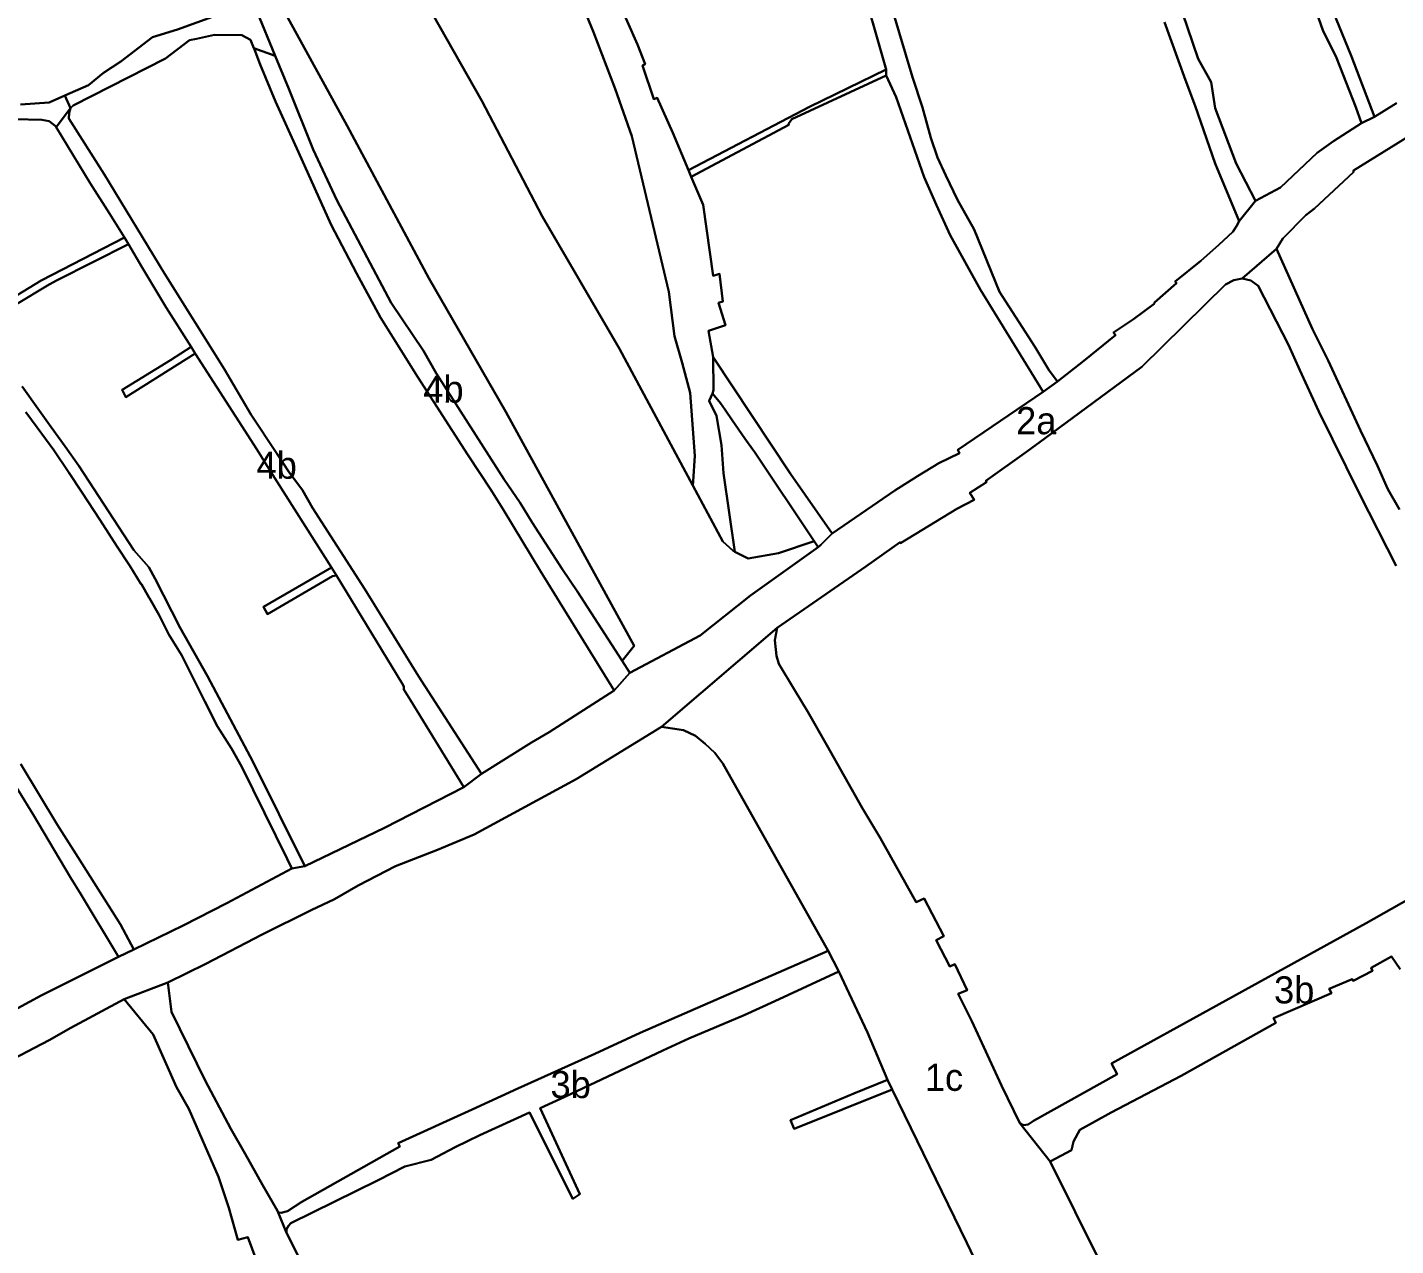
# Model space of a CAD drawing. Extents: x 548434 to 553028, y 1835063 to 1842282.
# Drawn here: x 551456.4 to 551809.3, y 1839040 to 1839354.4 of the extents above; entities that cross this region are included whole.
import ezdxf

# ---------------------------------------------------------------- set-up
doc = ezdxf.new("R2010")
doc.units = 0
for name, color, linetype in [('Level 15', 7, 'Continuous'), ('Level 16', 7, 'Continuous'), ('Level 23', 7, 'Continuous')]:
    doc.layers.add(name, color=color, linetype=linetype)

msp = doc.modelspace()

# ---------------------------------------------------------------- linework, layer by layer
at = {"layer": 'Level 16'}
for points in [[(551546.85, 1839382.66), (551573.59, 1839335.46), (551589.14, 1839305.68), (551609.11, 1839271.46), (551627.987, 1839236.1747), (551635.72, 1839221.72), (551638.32, 1839219.34), (551638.8936, 1839219.0445), (551642.28, 1839217.3), (551650.13, 1839218.68), (551659.3329, 1839221.7911), (551660.38, 1839220.23), (551642.87, 1839207.8), (551629.93, 1839197.47), (551611.79, 1839187.85), (551609.806, 1839190.9269), (551612.87, 1839194.81), (551579.77, 1839255.14), (551559.93, 1839289.66), (551538.87, 1839328.94), (551518.25, 1839366.66)], [(551608.41, 1839362.11), (551613.72, 1839349.95), (551615.71, 1839344.92), (551615.04, 1839344.53), (551617.98, 1839335.84), (551618.84, 1839336.23), (551622.83, 1839327.13), (551626.94, 1839317.53), (551627.56, 1839315.79), (551630.66, 1839308.56), (551633.3, 1839290.24), (551634.9, 1839290.76), (551635.78, 1839283.61), (551634.65, 1839283.29), (551636.48, 1839277.49), (551632.07, 1839276.07), (551633.24, 1839269.23), (551633.35, 1839260.78), (551633.13, 1839259.88), (551632.26, 1839258.01), (551634.13, 1839254.11), (551635.39, 1839246.59), (551635.96, 1839239.37), (551638.8936, 1839219.0445), (551638.32, 1839219.34), (551635.72, 1839221.72), (551627.987, 1839236.1747), (551628.14, 1839237.31), (551628.57, 1839243.77), (551627.36, 1839260.05), (551625.27, 1839267.83), (551623.27, 1839274.68), (551621.84, 1839286.15), (551612.29, 1839326.34), (551608.03, 1839338.52), (551602.44, 1839353.1), (551595.54, 1839369.9)], [(551677.79, 1839364.67), (551684.71, 1839341.54), (551687.27, 1839333.68), (551689.41, 1839325.87), (551691.1, 1839320.84), (551693.28, 1839316.11), (551696.32, 1839309.84), (551700.62, 1839302.26), (551707.14, 1839286.17), (551716.31, 1839271.81), (551719.95, 1839265.83), (551722.12, 1839262.98), (551718.41, 1839260.36), (551702.21, 1839286.65), (551694.39, 1839300.77), (551690.85, 1839308.52), (551687.7, 1839315.68), (551680.5, 1839336.39), (551677.9, 1839341.96), (551677.89, 1839343.48), (551675.17, 1839353.12), (551673.51, 1839358.83)], [(551752.91, 1839362.25), (551758.38, 1839346.29), (551761.71, 1839340.26), (551762.78, 1839333.56), (551768.13, 1839319.25), (551773.2, 1839309.65), (551768.91, 1839304.4), (551762.74, 1839319.23), (551757.58, 1839334.17), (551755.08, 1839340.78), (551749.67, 1839355.76)], [(551450.93, 1839099.62), (551459.96, 1839104.51), (551479.91, 1839114.49), (551483.8627, 1839116.4237), (551496.59, 1839122.65), (551507.79, 1839128.39), (551524.56, 1839137.32), (551527.98, 1839137.95), (551548.53, 1839147.85), (551568.97, 1839158.28), (551573.55, 1839161.78), (551586.39, 1839169.79), (551590.95, 1839172.47), (551607.77, 1839183.28), (551611.79, 1839187.85), (551629.93, 1839197.47), (551642.87, 1839207.8), (551660.38, 1839220.23), (551661.03, 1839220.81), (551663.93, 1839223.76), (551680.09, 1839234.9), (551685.98, 1839238.58), (551691.44, 1839241.9), (551696.8, 1839244.53), (551696.4, 1839245.32), (551718.41, 1839260.36), (551722.12, 1839262.98), (551728.91, 1839268.31), (551737.05, 1839274.98), (551736.5, 1839275.66), (551741.69, 1839279.07), (551746.99, 1839283.01), (551747.1, 1839283.41), (551752.78, 1839288.37), (551752.42, 1839288.76), (551759.02, 1839294.12), (551763.69, 1839298.3), (551767.3, 1839301.63), (551768.27, 1839303.09), (551768.91, 1839304.4), (551773.2, 1839309.65), (551779.6, 1839313.03), (551789.04, 1839321.99), (551793.32, 1839324.98), (551800.5, 1839329.62), (551803.87, 1839331.33), (551809.5, 1839334.83)], [(551822.21, 1839332.13), (551798.41, 1839317.45), (551798.42, 1839317), (551788.37, 1839307.64), (551786.14, 1839305.89), (551780.24, 1839299.86), (551778.58, 1839297.25), (551769.73, 1839289.58), (551767.6, 1839289.16), (551765.44, 1839288.06), (551743.81, 1839266.81), (551718.94, 1839248.34), (551714.13, 1839244.86), (551703.58, 1839237.35), (551703.8, 1839236.99), (551699.51, 1839234.23), (551700.57, 1839232.44), (551696.1, 1839230.12), (551681.61, 1839221.25), (551681.53, 1839221.49), (551672.62, 1839215.25), (551649.8, 1839199.45), (551619.98, 1839173.88), (551597.94, 1839160.4), (551571.64, 1839146.11), (551562.2, 1839142.15), (551551.37, 1839137.9), (551541.72, 1839132.94), (551535.62, 1839129.44), (551529.59, 1839126.58), (551516.96, 1839120.26), (551502.4, 1839112.71), (551492.64, 1839107.86), (551481.32, 1839103.57), (551467.62, 1839096.22), (551462, 1839092.98), (551452.58, 1839088.15)], [(551809.48, 1839215.4), (551800.08, 1839233.84), (551789.48, 1839255.26), (551784.59, 1839265.91), (551781.67, 1839272.48), (551773.86, 1839287.68), (551771.92, 1839289.02), (551769.73, 1839289.58), (551778.58, 1839297.25), (551787.88, 1839276.5), (551791.92, 1839268.38), (551800.26, 1839250.38), (551804.59, 1839241.23), (551807.33, 1839235.21), (551810.31, 1839229.99)], [(551718.1, 1839000), (551698.72, 1839040.68), (551679.45, 1839080.28), (551678.26, 1839082.81), (551673.1, 1839095.03), (551665.68, 1839110.76), (551662.89, 1839116.1), (551635.73, 1839164.39), (551633.67, 1839167.2), (551631.2, 1839169.5), (551628.69, 1839171.57), (551625.59, 1839173.01), (551619.98, 1839173.88), (551649.8, 1839199.45), (551649.19, 1839196.26), (551649.61, 1839192.17), (551650.22, 1839190.16), (551654.27, 1839183.44), (551657.65, 1839177.71), (551662.61, 1839169.11), (551671.72, 1839152.97), (551676.37, 1839145.2), (551685.62, 1839128.61), (551687.68, 1839129.59), (551692.79, 1839119.88), (551690.75, 1839118.82), (551694.33, 1839112), (551695.59, 1839112.6), (551698.77, 1839105.93), (551696.45, 1839105.01), (551699.99, 1839097.89), (551707.62, 1839081.33), (551712.41, 1839071.62), (551720.16, 1839061.67), (551752.31, 1838996.9)], [(551810.48, 1839111.34), (551808.21, 1839114.57), (551803, 1839111.7), (551803.36, 1839110.88), (551798.33, 1839108.33), (551798.13, 1839108.8), (551792.2, 1839106.25), (551792.74, 1839105.13), (551777.83, 1839098.68), (551778.38, 1839097.48), (551753.98, 1839083.84), (551735.89, 1839074.32), (551727.83, 1839069.88), (551726.21, 1839066.86), (551725.69, 1839064.61), (551720.16, 1839061.67), (551712.41, 1839071.62), (551713.28, 1839071.04), (551714.49, 1839071.25), (551715.92, 1839072.24), (551737.47, 1839084.23), (551736, 1839087.03), (551801.71, 1839123.17), (551831, 1839139.82)], [(551516.62, 1839033.13), (551513.22, 1839042.2), (551510.64, 1839041.49), (551508.36, 1839049.74), (551505.71, 1839057.75), (551498.04, 1839075.31), (551494.81, 1839080.89), (551488.79, 1839094.44), (551481.32, 1839103.57), (551492.64, 1839107.86), (551493.57, 1839100.29), (551502.2, 1839082.64), (551508.83, 1839070.15), (551512.56, 1839063.69), (551517, 1839055.72), (551520.9, 1839048.97), (551523.22, 1839043.28), (551529.14, 1839031.56)]]:
    msp.add_lwpolyline(points, dxfattribs=at)
for points in [[(551609.806, 1839190.9269), (551611.79, 1839187.85), (551607.77, 1839183.28), (551588.69, 1839214.01), (551579.25, 1839229.71), (551576.01, 1839234.97), (551569.98, 1839244.08), (551557.1, 1839264.09), (551547.44, 1839279.47), (551541.23, 1839290.93), (551534.7, 1839303.46), (551526.32, 1839322.2), (551520.37, 1839335.21), (551516.43, 1839344.78), (551514.95, 1839348.63), (551514.8012, 1839349.0171), (551520.3018, 1839347.0345), (551523.82, 1839338.54), (551530.1, 1839322.89), (551536.17, 1839309.76), (551550.25, 1839283.31), (551558.55, 1839270.87), (551561.78, 1839265.11), (551566.15, 1839258.42), (551579.4, 1839237.67), (551583.48, 1839231.72), (551586.56, 1839226.63), (551594.41, 1839214.45), (551598.21, 1839208.91)], [(551573.55, 1839161.78), (551568.97, 1839158.28), (551555.21, 1839180.77), (551553.47, 1839183.5), (551553.44, 1839184.26), (551553.01, 1839185.05), (551536.14, 1839212.95), (551534.81, 1839214.95), (551518.55, 1839240.65), (551515.64, 1839245.37), (551499.68, 1839270.24), (551498.63, 1839271.9), (551492.19, 1839282.09), (551485.98, 1839292.42), (551482.45, 1839298.41), (551481.3958, 1839300.1282), (551477.56, 1839306.38), (551472.56, 1839314.21), (551463.7965, 1839328.6045), (551467.49, 1839333.56), (551467.14, 1839332.3), (551467.08, 1839330.87), (551476.15, 1839316.5), (551491.71, 1839290.9), (551507.1, 1839266.28), (551514.12, 1839254.39), (551520.75, 1839244.37), (551523.79, 1839239.69), (551527.31, 1839234.91), (551529.96, 1839230.36), (551543.41, 1839209.37), (551557.24, 1839186.96)], [(551662.89, 1839116.1), (551665.68, 1839110.76), (551649.14, 1839103.06), (551641.29, 1839099.49), (551626.97, 1839093.44), (551620.26, 1839090.39), (551594.97, 1839078.42), (551588.61, 1839075.5), (551598.87, 1839053.27), (551597.03, 1839052.09), (551585.87, 1839074.37), (551573.09, 1839068.49), (551566.74, 1839065.43), (551560.57, 1839062.17), (551553.7, 1839060.38), (551546.89, 1839056.92), (551524.31, 1839045.82), (551523.73, 1839045.13), (551523.25, 1839044.21), (551523.22, 1839043.28), (551520.9, 1839048.97), (551521.29, 1839048.58), (551521.83, 1839048.46), (551523.43, 1839048.91), (551527.19, 1839051.31), (551552.47, 1839065.55), (551551.98, 1839066.47), (551571.07, 1839075.13), (551582.87, 1839080.56), (551602.77, 1839089.53), (551614.47, 1839094.89)]]:
    msp.add_lwpolyline(points, close=True, dxfattribs=at)
at = {"layer": 'Level 23'}
for points in [[(551803.87, 1839331.33), (551800.5, 1839329.62), (551799.06, 1839333.81), (551794.07, 1839346.52), (551790.54, 1839353.64), (551788.35, 1839359.74), (551784.42, 1839371.18), (551781.82, 1839378.13), (551780.14, 1839382.82), (551773.52, 1839399.77), (551768.87, 1839412.98), (551766.49, 1839417.96), (551772.72, 1839419.57), (551772.48, 1839416.46), (551773.23, 1839411.1), (551775.51, 1839404.18), (551781.8, 1839390.07), (551783.81, 1839384.93), (551783.55, 1839384.15), (551783.54, 1839383.79), (551793.85, 1839356.76), (551797.9, 1839346.85)], [(551612.87, 1839194.81), (551609.806, 1839190.9269), (551598.21, 1839208.91), (551594.41, 1839214.45), (551586.56, 1839226.63), (551583.48, 1839231.72), (551579.4, 1839237.67), (551566.15, 1839258.42), (551561.78, 1839265.11), (551558.55, 1839270.87), (551550.25, 1839283.31), (551536.17, 1839309.76), (551530.1, 1839322.89), (551523.82, 1839338.54), (551520.3018, 1839347.0345), (551515.52, 1839358.58), (551515.6, 1839364.18), (551514.3867, 1839369.6815), (551518.25, 1839366.66), (551538.87, 1839328.94), (551559.93, 1839289.66), (551579.77, 1839255.14)], [(551515.52, 1839358.58), (551520.3018, 1839347.0345), (551514.8012, 1839349.0171), (551514.7945, 1839349.0144), (551513.91, 1839351.2), (551511.66, 1839352.4), (551504.67, 1839352.47), (551500, 1839351.46), (551498.22, 1839351.08), (551492.02, 1839346.36), (551468.17, 1839334.25), (551467.49, 1839333.56), (551466.06, 1839336.7663), (551472.1, 1839339.46), (551476.04, 1839342.68), (551480.51, 1839345.56), (551488.61, 1839351.86), (551495.08, 1839353.8), (551505.08, 1839357.46), (551514.68, 1839359.04)], [(551514.95, 1839348.63), (551516.43, 1839344.78), (551520.37, 1839335.21), (551526.32, 1839322.2), (551534.7, 1839303.46), (551541.23, 1839290.93), (551547.44, 1839279.47), (551557.1, 1839264.09), (551569.98, 1839244.08), (551576.01, 1839234.97), (551579.25, 1839229.71), (551588.69, 1839214.01), (551607.77, 1839183.28), (551590.95, 1839172.47), (551586.39, 1839169.79), (551573.55, 1839161.78), (551557.24, 1839186.96), (551543.41, 1839209.37), (551529.96, 1839230.36), (551527.31, 1839234.91), (551523.79, 1839239.69), (551520.75, 1839244.37), (551514.12, 1839254.39), (551507.1, 1839266.28), (551491.71, 1839290.9), (551476.15, 1839316.5), (551467.08, 1839330.87), (551467.14, 1839332.3), (551467.49, 1839333.56), (551468.17, 1839334.25), (551492.02, 1839346.36), (551498.22, 1839351.08), (551500, 1839351.46), (551504.67, 1839352.47), (551511.66, 1839352.4), (551513.91, 1839351.2), (551514.7945, 1839349.0144)], [(551609.806, 1839190.9269), (551611.79, 1839187.85), (551607.77, 1839183.28), (551588.69, 1839214.01), (551579.25, 1839229.71), (551576.01, 1839234.97), (551569.98, 1839244.08), (551557.1, 1839264.09), (551547.44, 1839279.47), (551541.23, 1839290.93), (551534.7, 1839303.46), (551526.32, 1839322.2), (551520.37, 1839335.21), (551516.43, 1839344.78), (551514.95, 1839348.63), (551514.8012, 1839349.0171), (551520.3018, 1839347.0345), (551523.82, 1839338.54), (551530.1, 1839322.89), (551536.17, 1839309.76), (551550.25, 1839283.31), (551558.55, 1839270.87), (551561.78, 1839265.11), (551566.15, 1839258.42), (551579.4, 1839237.67), (551583.48, 1839231.72), (551586.56, 1839226.63), (551594.41, 1839214.45), (551598.21, 1839208.91)], [(551677.89, 1839343.48), (551677.9, 1839341.96), (551653.53, 1839330.66), (551652.66, 1839329.47), (551652.79, 1839329.22), (551627.56, 1839315.79), (551626.94, 1839317.53), (551658.14, 1839333.91)], [(551677.9, 1839341.96), (551680.5, 1839336.39), (551687.7, 1839315.68), (551690.85, 1839308.52), (551694.39, 1839300.77), (551702.21, 1839286.65), (551718.41, 1839260.36), (551696.4, 1839245.32), (551696.8, 1839244.53), (551691.44, 1839241.9), (551685.98, 1839238.58), (551680.09, 1839234.9), (551663.93, 1839223.76), (551653.19, 1839239.13), (551633.24, 1839269.23), (551632.07, 1839276.07), (551636.48, 1839277.49), (551634.65, 1839283.29), (551635.78, 1839283.61), (551634.9, 1839290.76), (551633.3, 1839290.24), (551630.66, 1839308.56), (551627.56, 1839315.79), (551652.79, 1839329.22), (551652.66, 1839329.47), (551653.53, 1839330.66)], [(551573.55, 1839161.78), (551568.97, 1839158.28), (551555.21, 1839180.77), (551553.47, 1839183.5), (551553.44, 1839184.26), (551553.01, 1839185.05), (551536.14, 1839212.95), (551534.81, 1839214.95), (551518.55, 1839240.65), (551515.64, 1839245.37), (551499.68, 1839270.24), (551498.63, 1839271.9), (551492.19, 1839282.09), (551485.98, 1839292.42), (551482.45, 1839298.41), (551481.3958, 1839300.1282), (551477.56, 1839306.38), (551472.56, 1839314.21), (551463.7965, 1839328.6045), (551467.49, 1839333.56), (551467.14, 1839332.3), (551467.08, 1839330.87), (551476.15, 1839316.5), (551491.71, 1839290.9), (551507.1, 1839266.28), (551514.12, 1839254.39), (551520.75, 1839244.37), (551523.79, 1839239.69), (551527.31, 1839234.91), (551529.96, 1839230.36), (551543.41, 1839209.37), (551557.24, 1839186.96)], [(551498.63, 1839271.9), (551499.68, 1839270.24), (551481.73, 1839258.98), (551480.79, 1839260.8), (551493.27, 1839268.52)], [(551633.24, 1839269.23), (551653.19, 1839239.13), (551663.93, 1839223.76), (551661.03, 1839220.81), (551660.38, 1839220.23), (551659.3329, 1839221.7911), (551643.9, 1839244.8), (551643.39, 1839245.54), (551641.4725, 1839248.3089), (551638.21, 1839253.02), (551636.38, 1839255.67), (551635.12, 1839257.43), (551633.13, 1839259.88), (551633.35, 1839260.78)], [(551633.13, 1839259.88), (551635.12, 1839257.43), (551636.38, 1839255.67), (551638.21, 1839253.02), (551641.4725, 1839248.3089), (551643.39, 1839245.54), (551643.9, 1839244.8), (551659.3329, 1839221.7911), (551650.13, 1839218.68), (551642.28, 1839217.3), (551638.8936, 1839219.0445), (551635.96, 1839239.37), (551635.39, 1839246.59), (551634.13, 1839254.11), (551632.26, 1839258.01)], [(551534.81, 1839214.95), (551536.14, 1839212.95), (551535.05, 1839212.75), (551518.34, 1839202.91), (551517.28, 1839204.88)], [(551435.93, 1839184.74), (551440.51, 1839178.18), (551450.5, 1839163.28), (551457.84, 1839151.21), (551467.52, 1839135.01), (551470.15, 1839130.73), (551479.91, 1839114.49), (551459.96, 1839104.51), (551450.93, 1839099.62), (551438.5, 1839122.97), (551424.39, 1839148.71), (551423.49, 1839148.11), (551413.73, 1839164.3), (551409.94, 1839171.35)], [(551521.29, 1839048.58), (551520.9, 1839048.97), (551517, 1839055.72), (551512.56, 1839063.69), (551508.83, 1839070.15), (551502.2, 1839082.64), (551493.57, 1839100.29), (551492.64, 1839107.86), (551502.4, 1839112.71), (551516.96, 1839120.26), (551529.59, 1839126.58), (551535.62, 1839129.44), (551541.72, 1839132.94), (551551.37, 1839137.9), (551562.2, 1839142.15), (551571.64, 1839146.11), (551597.94, 1839160.4), (551619.98, 1839173.88), (551625.59, 1839173.01), (551628.69, 1839171.57), (551631.2, 1839169.5), (551633.67, 1839167.2), (551635.73, 1839164.39), (551662.89, 1839116.1), (551614.47, 1839094.89), (551602.77, 1839089.53), (551582.87, 1839080.56), (551571.07, 1839075.13), (551551.98, 1839066.47), (551552.47, 1839065.55), (551527.19, 1839051.31), (551523.43, 1839048.91), (551521.83, 1839048.46)], [(551662.89, 1839116.1), (551665.68, 1839110.76), (551649.14, 1839103.06), (551641.29, 1839099.49), (551626.97, 1839093.44), (551620.26, 1839090.39), (551594.97, 1839078.42), (551588.61, 1839075.5), (551598.87, 1839053.27), (551597.03, 1839052.09), (551585.87, 1839074.37), (551573.09, 1839068.49), (551566.74, 1839065.43), (551560.57, 1839062.17), (551553.7, 1839060.38), (551546.89, 1839056.92), (551524.31, 1839045.82), (551523.73, 1839045.13), (551523.25, 1839044.21), (551523.22, 1839043.28), (551520.9, 1839048.97), (551521.29, 1839048.58), (551521.83, 1839048.46), (551523.43, 1839048.91), (551527.19, 1839051.31), (551552.47, 1839065.55), (551551.98, 1839066.47), (551571.07, 1839075.13), (551582.87, 1839080.56), (551602.77, 1839089.53), (551614.47, 1839094.89)], [(551678.26, 1839082.81), (551679.45, 1839080.28), (551654.16, 1839070.15), (551653.19, 1839072.35), (551669.54, 1839079.24)]]:
    msp.add_lwpolyline(points, close=True, dxfattribs=at)
for points in [[(551546.85, 1839382.66), (551573.59, 1839335.46), (551589.14, 1839305.68), (551609.11, 1839271.46), (551627.987, 1839236.1747), (551635.72, 1839221.72), (551638.32, 1839219.34), (551638.8936, 1839219.0445), (551642.28, 1839217.3), (551650.13, 1839218.68), (551659.3329, 1839221.7911), (551660.38, 1839220.23), (551642.87, 1839207.8), (551629.93, 1839197.47), (551611.79, 1839187.85), (551609.806, 1839190.9269), (551612.87, 1839194.81), (551579.77, 1839255.14), (551559.93, 1839289.66), (551538.87, 1839328.94), (551518.25, 1839366.66)], [(551595.54, 1839369.9), (551602.44, 1839353.1), (551608.03, 1839338.52), (551612.29, 1839326.34), (551621.84, 1839286.15), (551623.27, 1839274.68), (551625.27, 1839267.83), (551627.36, 1839260.05), (551628.57, 1839243.77), (551628.14, 1839237.31), (551627.987, 1839236.1747), (551609.11, 1839271.46), (551589.14, 1839305.68), (551573.59, 1839335.46), (551546.85, 1839382.66)], [(551608.41, 1839362.11), (551613.72, 1839349.95), (551615.71, 1839344.92), (551615.04, 1839344.53), (551617.98, 1839335.84), (551618.84, 1839336.23), (551622.83, 1839327.13), (551626.94, 1839317.53), (551627.56, 1839315.79), (551630.66, 1839308.56), (551633.3, 1839290.24), (551634.9, 1839290.76), (551635.78, 1839283.61), (551634.65, 1839283.29), (551636.48, 1839277.49), (551632.07, 1839276.07), (551633.24, 1839269.23), (551633.35, 1839260.78), (551633.13, 1839259.88), (551632.26, 1839258.01), (551634.13, 1839254.11), (551635.39, 1839246.59), (551635.96, 1839239.37), (551638.8936, 1839219.0445), (551638.32, 1839219.34), (551635.72, 1839221.72), (551627.987, 1839236.1747), (551628.14, 1839237.31), (551628.57, 1839243.77), (551627.36, 1839260.05), (551625.27, 1839267.83), (551623.27, 1839274.68), (551621.84, 1839286.15), (551612.29, 1839326.34), (551608.03, 1839338.52), (551602.44, 1839353.1), (551595.54, 1839369.9)], [(551677.79, 1839364.67), (551684.71, 1839341.54), (551687.27, 1839333.68), (551689.41, 1839325.87), (551691.1, 1839320.84), (551693.28, 1839316.11), (551696.32, 1839309.84), (551700.62, 1839302.26), (551707.14, 1839286.17), (551716.31, 1839271.81), (551719.95, 1839265.83), (551722.12, 1839262.98), (551718.41, 1839260.36), (551702.21, 1839286.65), (551694.39, 1839300.77), (551690.85, 1839308.52), (551687.7, 1839315.68), (551680.5, 1839336.39), (551677.9, 1839341.96), (551677.89, 1839343.48), (551675.17, 1839353.12), (551673.51, 1839358.83)], [(551749.67, 1839355.76), (551755.08, 1839340.78), (551757.58, 1839334.17), (551762.74, 1839319.23), (551768.91, 1839304.4), (551768.27, 1839303.09), (551767.3, 1839301.63), (551763.69, 1839298.3), (551759.02, 1839294.12), (551752.42, 1839288.76), (551752.78, 1839288.37), (551747.1, 1839283.41), (551746.99, 1839283.01), (551741.69, 1839279.07), (551736.5, 1839275.66), (551737.05, 1839274.98), (551728.91, 1839268.31), (551722.12, 1839262.98), (551719.95, 1839265.83), (551716.31, 1839271.81), (551707.14, 1839286.17), (551700.62, 1839302.26), (551696.32, 1839309.84), (551693.28, 1839316.11), (551691.1, 1839320.84), (551689.41, 1839325.87), (551687.27, 1839333.68), (551684.71, 1839341.54), (551677.79, 1839364.67)], [(551673.51, 1839358.83), (551675.17, 1839353.12), (551677.89, 1839343.48), (551658.14, 1839333.91), (551626.94, 1839317.53), (551622.83, 1839327.13), (551618.84, 1839336.23), (551617.98, 1839335.84), (551615.04, 1839344.53), (551615.71, 1839344.92), (551613.72, 1839349.95), (551608.41, 1839362.11)], [(551752.91, 1839362.25), (551758.38, 1839346.29), (551761.71, 1839340.26), (551762.78, 1839333.56), (551768.13, 1839319.25), (551773.2, 1839309.65), (551768.91, 1839304.4), (551762.74, 1839319.23), (551757.58, 1839334.17), (551755.08, 1839340.78), (551749.67, 1839355.76)], [(551788.35, 1839359.74), (551790.54, 1839353.64), (551794.07, 1839346.52), (551799.06, 1839333.81), (551800.5, 1839329.62), (551793.32, 1839324.98), (551789.04, 1839321.99), (551779.6, 1839313.03), (551773.2, 1839309.65), (551768.13, 1839319.25), (551762.78, 1839333.56), (551761.71, 1839340.26), (551758.38, 1839346.29), (551752.91, 1839362.25)], [(551505.08, 1839357.46), (551495.08, 1839353.8), (551488.61, 1839351.86), (551480.51, 1839345.56), (551476.04, 1839342.68), (551472.1, 1839339.46), (551466.06, 1839336.7663), (551462.01, 1839334.96), (551454.59, 1839334.48)], [(551809.5, 1839334.83), (551803.87, 1839331.33), (551797.9, 1839346.85), (551793.85, 1839356.76)], [(551454.59, 1839334.48), (551462.01, 1839334.96), (551466.06, 1839336.7663), (551467.49, 1839333.56), (551463.7965, 1839328.6045), (551463.58, 1839328.96), (551461.97, 1839330.16), (551460.12, 1839330.53), (551453.11, 1839330.72)], [(551450.93, 1839099.62), (551459.96, 1839104.51), (551479.91, 1839114.49), (551483.8627, 1839116.4237), (551496.59, 1839122.65), (551507.79, 1839128.39), (551524.56, 1839137.32), (551527.98, 1839137.95), (551548.53, 1839147.85), (551568.97, 1839158.28), (551573.55, 1839161.78), (551586.39, 1839169.79), (551590.95, 1839172.47), (551607.77, 1839183.28), (551611.79, 1839187.85), (551629.93, 1839197.47), (551642.87, 1839207.8), (551660.38, 1839220.23), (551661.03, 1839220.81), (551663.93, 1839223.76), (551680.09, 1839234.9), (551685.98, 1839238.58), (551691.44, 1839241.9), (551696.8, 1839244.53), (551696.4, 1839245.32), (551718.41, 1839260.36), (551722.12, 1839262.98), (551728.91, 1839268.31), (551737.05, 1839274.98), (551736.5, 1839275.66), (551741.69, 1839279.07), (551746.99, 1839283.01), (551747.1, 1839283.41), (551752.78, 1839288.37), (551752.42, 1839288.76), (551759.02, 1839294.12), (551763.69, 1839298.3), (551767.3, 1839301.63), (551768.27, 1839303.09), (551768.91, 1839304.4), (551773.2, 1839309.65), (551779.6, 1839313.03), (551789.04, 1839321.99), (551793.32, 1839324.98), (551800.5, 1839329.62), (551803.87, 1839331.33), (551809.5, 1839334.83)], [(551822.21, 1839332.13), (551798.41, 1839317.45), (551798.42, 1839317), (551788.37, 1839307.64), (551786.14, 1839305.89), (551780.24, 1839299.86), (551778.58, 1839297.25), (551769.73, 1839289.58), (551767.6, 1839289.16), (551765.44, 1839288.06), (551743.81, 1839266.81), (551718.94, 1839248.34), (551714.13, 1839244.86), (551703.58, 1839237.35), (551703.8, 1839236.99), (551699.51, 1839234.23), (551700.57, 1839232.44), (551696.1, 1839230.12), (551681.61, 1839221.25), (551681.53, 1839221.49), (551672.62, 1839215.25), (551649.8, 1839199.45), (551619.98, 1839173.88), (551597.94, 1839160.4), (551571.64, 1839146.11), (551562.2, 1839142.15), (551551.37, 1839137.9), (551541.72, 1839132.94), (551535.62, 1839129.44), (551529.59, 1839126.58), (551516.96, 1839120.26), (551502.4, 1839112.71), (551492.64, 1839107.86), (551481.32, 1839103.57), (551467.62, 1839096.22), (551462, 1839092.98), (551452.58, 1839088.15)], [(551810.31, 1839229.99), (551807.33, 1839235.21), (551804.59, 1839241.23), (551800.26, 1839250.38), (551791.92, 1839268.38), (551787.88, 1839276.5), (551778.58, 1839297.25), (551780.24, 1839299.86), (551786.14, 1839305.89), (551788.37, 1839307.64), (551798.42, 1839317), (551798.41, 1839317.45), (551822.21, 1839332.13)], [(551453.11, 1839330.72), (551460.12, 1839330.53), (551461.97, 1839330.16), (551463.58, 1839328.96), (551463.7965, 1839328.6045), (551472.56, 1839314.21), (551477.56, 1839306.38), (551481.3958, 1839300.1282), (551459.94, 1839289.08), (551448.6, 1839282.18)], [(551448.6, 1839282.18), (551459.94, 1839289.08), (551481.3958, 1839300.1282), (551482.45, 1839298.41), (551464.08, 1839289.14), (551461.99, 1839288.05), (551453.15, 1839282.69)], [(551453.15, 1839282.69), (551461.99, 1839288.05), (551464.08, 1839289.14), (551482.45, 1839298.41), (551485.98, 1839292.42), (551492.19, 1839282.09), (551498.63, 1839271.9), (551493.27, 1839268.52), (551480.79, 1839260.8), (551481.73, 1839258.98), (551499.68, 1839270.24), (551515.64, 1839245.37), (551518.55, 1839240.65), (551534.81, 1839214.95), (551517.28, 1839204.88), (551518.34, 1839202.91), (551535.05, 1839212.75), (551536.14, 1839212.95), (551553.01, 1839185.05), (551553.44, 1839184.26), (551553.47, 1839183.5), (551555.21, 1839180.77), (551568.97, 1839158.28), (551548.53, 1839147.85), (551527.98, 1839137.95), (551514.61, 1839164.79), (551502.85, 1839186.94), (551495.82, 1839199.44), (551489.34, 1839212.06), (551487.72, 1839215.07), (551483.85, 1839219.5), (551469.64, 1839241.23), (551466.14, 1839246.23), (551462.47, 1839251.25), (551459.11, 1839256.03), (551455.03, 1839261.72)], [(551809.48, 1839215.4), (551800.08, 1839233.84), (551789.48, 1839255.26), (551784.59, 1839265.91), (551781.67, 1839272.48), (551773.86, 1839287.68), (551771.92, 1839289.02), (551769.73, 1839289.58), (551778.58, 1839297.25), (551787.88, 1839276.5), (551791.92, 1839268.38), (551800.26, 1839250.38), (551804.59, 1839241.23), (551807.33, 1839235.21), (551810.31, 1839229.99)], [(551831, 1839139.82), (551801.71, 1839123.17), (551736, 1839087.03), (551737.47, 1839084.23), (551715.92, 1839072.24), (551714.49, 1839071.25), (551713.28, 1839071.04), (551712.41, 1839071.62), (551707.62, 1839081.33), (551699.99, 1839097.89), (551696.45, 1839105.01), (551698.77, 1839105.93), (551695.59, 1839112.6), (551694.33, 1839112), (551690.75, 1839118.82), (551692.79, 1839119.88), (551687.68, 1839129.59), (551685.62, 1839128.61), (551676.37, 1839145.2), (551671.72, 1839152.97), (551662.61, 1839169.11), (551657.65, 1839177.71), (551654.27, 1839183.44), (551650.22, 1839190.16), (551649.61, 1839192.17), (551649.19, 1839196.26), (551649.8, 1839199.45), (551672.62, 1839215.25), (551681.53, 1839221.49), (551681.61, 1839221.25), (551696.1, 1839230.12), (551700.57, 1839232.44), (551699.51, 1839234.23), (551703.8, 1839236.99), (551703.58, 1839237.35), (551714.13, 1839244.86), (551718.94, 1839248.34), (551743.81, 1839266.81), (551765.44, 1839288.06), (551767.6, 1839289.16), (551769.73, 1839289.58), (551771.92, 1839289.02), (551773.86, 1839287.68), (551781.67, 1839272.48), (551784.59, 1839265.91), (551789.48, 1839255.26), (551800.08, 1839233.84), (551809.48, 1839215.4)], [(551455.03, 1839261.72), (551459.11, 1839256.03), (551462.47, 1839251.25), (551466.14, 1839246.23), (551469.64, 1839241.23), (551483.85, 1839219.5), (551487.72, 1839215.07), (551489.34, 1839212.06), (551495.82, 1839199.44), (551502.85, 1839186.94), (551514.61, 1839164.79), (551527.98, 1839137.95), (551524.56, 1839137.32), (551523.39, 1839139.85), (551511.72, 1839163.57), (551509.0395, 1839168.2808), (551505.4, 1839173.99), (551502.18, 1839180.41), (551499.36, 1839185.93), (551496.22, 1839192.3), (551492.89, 1839197.7), (551490.4, 1839202.65), (551487.84, 1839207.09), (551487.7812, 1839207.1915), (551485.77, 1839210.66), (551485.67, 1839210.82), (551482.81, 1839215.46), (551479.49, 1839220.49), (551475.11, 1839227.18), (551470.4, 1839234.47), (551467.07, 1839239.47), (551463.18, 1839245.29), (551458.91, 1839251.09), (551455.94, 1839255.12)], [(551455.94, 1839255.12), (551458.91, 1839251.09), (551463.18, 1839245.29), (551467.07, 1839239.47), (551470.4, 1839234.47), (551475.11, 1839227.18), (551479.49, 1839220.49), (551482.81, 1839215.46), (551485.67, 1839210.82), (551485.77, 1839210.66), (551487.7812, 1839207.1915), (551487.84, 1839207.09), (551490.4, 1839202.65), (551492.89, 1839197.7), (551496.22, 1839192.3), (551499.36, 1839185.93), (551502.18, 1839180.41), (551505.4, 1839173.99), (551509.0395, 1839168.2808), (551511.72, 1839163.57), (551523.39, 1839139.85), (551524.56, 1839137.32), (551507.79, 1839128.39), (551496.59, 1839122.65), (551483.8627, 1839116.4237), (551480.42, 1839122.9), (551469.49, 1839140.18), (551464.05, 1839148.66), (551454.71, 1839164.2)], [(551718.1, 1839000), (551698.72, 1839040.68), (551679.45, 1839080.28), (551678.26, 1839082.81), (551673.1, 1839095.03), (551665.68, 1839110.76), (551662.89, 1839116.1), (551635.73, 1839164.39), (551633.67, 1839167.2), (551631.2, 1839169.5), (551628.69, 1839171.57), (551625.59, 1839173.01), (551619.98, 1839173.88), (551649.8, 1839199.45), (551649.19, 1839196.26), (551649.61, 1839192.17), (551650.22, 1839190.16), (551654.27, 1839183.44), (551657.65, 1839177.71), (551662.61, 1839169.11), (551671.72, 1839152.97), (551676.37, 1839145.2), (551685.62, 1839128.61), (551687.68, 1839129.59), (551692.79, 1839119.88), (551690.75, 1839118.82), (551694.33, 1839112), (551695.59, 1839112.6), (551698.77, 1839105.93), (551696.45, 1839105.01), (551699.99, 1839097.89), (551707.62, 1839081.33), (551712.41, 1839071.62), (551720.16, 1839061.67), (551752.31, 1838996.9)], [(551454.71, 1839164.2), (551464.05, 1839148.66), (551469.49, 1839140.18), (551480.42, 1839122.9), (551483.8627, 1839116.4237), (551479.91, 1839114.49), (551470.15, 1839130.73), (551467.52, 1839135.01), (551457.84, 1839151.21), (551450.5, 1839163.28)], [(551810.48, 1839111.34), (551808.21, 1839114.57), (551803, 1839111.7), (551803.36, 1839110.88), (551798.33, 1839108.33), (551798.13, 1839108.8), (551792.2, 1839106.25), (551792.74, 1839105.13), (551777.83, 1839098.68), (551778.38, 1839097.48), (551753.98, 1839083.84), (551735.89, 1839074.32), (551727.83, 1839069.88), (551726.21, 1839066.86), (551725.69, 1839064.61), (551720.16, 1839061.67), (551712.41, 1839071.62), (551713.28, 1839071.04), (551714.49, 1839071.25), (551715.92, 1839072.24), (551737.47, 1839084.23), (551736, 1839087.03), (551801.71, 1839123.17), (551831, 1839139.82)], [(551885.27, 1839028.91), (551807.01, 1839001.29), (551757.47, 1838983.15), (551752.31, 1838996.9), (551720.16, 1839061.67), (551725.69, 1839064.61), (551726.21, 1839066.86), (551727.83, 1839069.88), (551735.89, 1839074.32), (551753.98, 1839083.84), (551778.38, 1839097.48), (551777.83, 1839098.68), (551792.74, 1839105.13), (551792.2, 1839106.25), (551798.13, 1839108.8), (551798.33, 1839108.33), (551803.36, 1839110.88), (551803, 1839111.7), (551808.21, 1839114.57), (551810.48, 1839111.34)], [(551529.14, 1839031.56), (551523.22, 1839043.28), (551523.25, 1839044.21), (551523.73, 1839045.13), (551524.31, 1839045.82), (551546.89, 1839056.92), (551553.7, 1839060.38), (551560.57, 1839062.17), (551566.74, 1839065.43), (551573.09, 1839068.49), (551585.87, 1839074.37), (551597.03, 1839052.09), (551598.87, 1839053.27), (551588.61, 1839075.5), (551594.97, 1839078.42), (551620.26, 1839090.39), (551626.97, 1839093.44), (551641.29, 1839099.49), (551649.14, 1839103.06), (551665.68, 1839110.76), (551673.1, 1839095.03), (551678.26, 1839082.81), (551669.54, 1839079.24), (551653.19, 1839072.35), (551654.16, 1839070.15), (551679.45, 1839080.28), (551698.72, 1839040.68), (551718.1, 1839000)], [(551516.62, 1839033.13), (551513.22, 1839042.2), (551510.64, 1839041.49), (551508.36, 1839049.74), (551505.71, 1839057.75), (551498.04, 1839075.31), (551494.81, 1839080.89), (551488.79, 1839094.44), (551481.32, 1839103.57), (551492.64, 1839107.86), (551493.57, 1839100.29), (551502.2, 1839082.64), (551508.83, 1839070.15), (551512.56, 1839063.69), (551517, 1839055.72), (551520.9, 1839048.97), (551523.22, 1839043.28), (551529.14, 1839031.56)], [(551380.01, 1839039.79), (551385.93, 1839045.97), (551396.89, 1839051.61), (551395.63, 1839056.17), (551401.69, 1839059.87), (551409.05, 1839063.94), (551415.3, 1839067.1), (551425.98, 1839072.75), (551431.31, 1839075.5), (551437.48, 1839078.94), (551441.06, 1839080.71), (551446.75, 1839083.84), (551452.58, 1839088.15), (551462, 1839092.98), (551467.62, 1839096.22), (551481.32, 1839103.57), (551488.79, 1839094.44), (551494.81, 1839080.89), (551498.04, 1839075.31), (551505.71, 1839057.75), (551508.36, 1839049.74), (551510.64, 1839041.49), (551513.22, 1839042.2), (551516.62, 1839033.13)]]:
    msp.add_lwpolyline(points, dxfattribs=at)

# ---------------------------------------------------------------- texts
at = {"layer": 'Level 15'}
for s, p in [('4b', (551558.4803, 1839257.5086)), ('2a', (551711.4026, 1839249.39)), ('4b', (551515.4691, 1839237.897)), ('3b', (551777.9346, 1839102.4885)), ('3b', (551591.3124, 1839078.072)), ('1c', (551687.8569, 1839079.938))]:
    msp.add_text(s, height=7, dxfattribs=at).set_placement(p)

doc.saveas('drawing.dxf')
